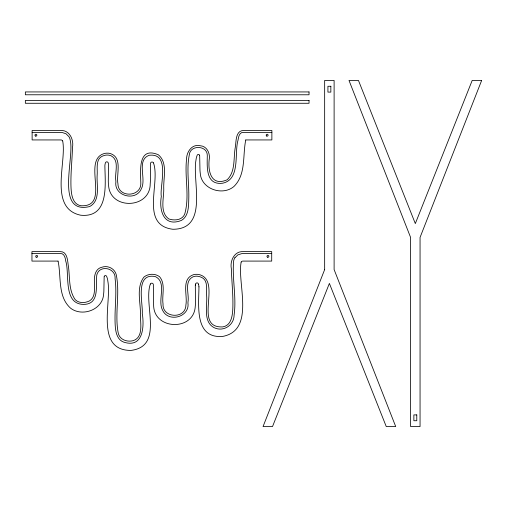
<?xml version="1.0" encoding="UTF-8"?>
<svg xmlns="http://www.w3.org/2000/svg" width="507" height="507" viewBox="0 0 507 507"><rect width="100%" height="100%" fill="white"/><g stroke="black" fill="none" stroke-linecap="round" stroke-linejoin="round"><path stroke-width="0.76" d="M195.309 285.637L195.531 302.844A43.158 43.158 0 0 1 195.271 306.222C194.099 331.47 153.558 330.165 153.621 304.992A49.046 49.046 0 0 1 153.444 301.861L153.361 284.516A1.591 1.591 0 0 0 150.357 284.034M104.157 276.771L103.865 291.018A39.787 39.787 0 0 1 103.593 294.237C102.782 309.707 82.407 317.179 70.657 308.25C57.424 296.57 61.442 276.689 58.071 261.149M245.756 140.002C242.511 155.421 246.225 174.535 233.866 186.544C222.307 196.298 201.045 188.896 200.246 173.09A39.787 39.787 0 0 1 199.967 169.87L199.676 155.617M241.148 262.138L241.047 262.664A12.719 12.719 0 0 0 240.977 263.146C237.517 284.592 255.084 330.063 222.871 336.394C194.263 338.968 198.795 305.385 198.959 286.842M150.338 284.072C143.139 304.282 164.16 346.287 130.939 350.426C94.86 350.464 111.819 302.464 107.839 281.201A23.316 23.316 0 0 0 107.338 278.375L106.743 276.626A4.931 4.931 0 0 0 106.578 276.296A1.248 1.248 0 0 0 104.189 276.613M234.944 257.752L237.84 254.894L241.757 253.62L271.708 253.519M241.174 262.043L241.655 261.466M32.125 132.371L62.069 132.473L65.992 133.747L68.889 136.605A8.524 8.524 0 0 1 70.188 140.078C74.789 157.379 54.794 214.911 89.65 206.558C100.887 200.715 96.419 185.068 97.167 174.966C97.68 169.129 95.348 159.179 102.306 156.2A21.693 21.693 0 0 1 104.03 155.567L104.461 155.446A10.444 10.444 0 0 1 106.413 155.079L107.522 155.047A9.462 9.462 0 0 1 111.217 155.871C119.963 160.681 114.411 173.191 115.837 180.885A46.112 46.112 0 0 0 115.881 181.893C113.866 196.215 135.99 201.748 141.377 188.75C146.675 178.775 136.098 160.307 149.071 155.3C170.853 152.48 159.464 185.949 161.321 196.424C158.843 210.855 163.945 227.428 181.493 220.38C188.889 216.007 188.547 206.019 188.781 198.516C189.2 184.003 186.405 169.23 189.301 154.869C190.112 144.577 207.42 145.249 207.3 155.497C207.135 166.708 205.506 185.34 222.573 183.223C240.8 179.453 234.088 153.133 238.043 140.135A42.113 42.113 0 0 1 238.208 139.172C238.594 136.212 239.817 131.94 243.613 132.371L271.872 132.371M245.768 139.938L271.872 139.938L271.872 130.483L243.506 130.483C235.362 130.692 236.287 141.548 235.311 147.188C233.296 157.854 235.73 171.588 227.136 179.795C210.956 186.899 207.54 170.77 209.378 158.171C209.854 152.474 206.507 146.086 200.259 145.75C192.077 143.665 186.475 151.866 186.557 159.268C184.485 177.412 189.789 196.184 184.763 213.941C182.374 220.292 174.376 220.849 168.825 218.948C159.185 212.103 164.262 197.705 163.729 187.767C163.476 177.063 167.817 162.614 158.292 154.73C137.898 146.162 140.483 170.365 140.807 182.805C141.675 197.166 118.087 198.281 117.941 183.838C116.078 174.212 122.941 157.664 110.285 153.532A10.374 10.374 0 0 0 108.257 153.184L106.407 153.19A11.946 11.946 0 0 0 104.562 153.469C81.171 159.559 111.42 207.198 81.05 205.747C71.639 204.232 71.119 192.438 70.936 184.928C70.707 172.418 72.133 159.965 72.488 147.474C73.984 139.71 69.541 129.836 60.491 130.483L32.125 130.483L32.125 139.938L60.631 139.945A7.865 7.865 0 0 1 60.916 139.957L60.967 139.964A4.988 4.988 0 0 1 61.734 140.071L61.753 140.084M31.954 253.519L60.219 253.519C64.015 253.094 65.238 257.36 65.618 260.319A42.113 42.113 0 0 1 65.783 261.289C69.82 273.774 62.824 303.985 83.414 304.396C100.133 304.434 95.405 285.568 96.812 274.921C99.442 264.47 115.875 267.715 115.089 278.527C117.003 293.54 114.487 308.681 115.133 323.751C115.381 330.456 116.426 339.494 123.746 342.136C143.164 348.385 144.4 326.882 142.277 313.434C143.037 303.11 134.691 272.449 155.389 276.6C167.519 282.589 156.999 300.321 162.671 310.398C168.533 322.845 189.903 317.09 187.951 303.04A46.112 46.112 0 0 0 187.996 302.033C189.422 294.352 183.864 281.822 192.616 277.025A9.462 9.462 0 0 1 196.304 276.163L197.413 276.233A10.444 10.444 0 0 1 199.365 276.6L199.796 276.721A21.693 21.693 0 0 1 201.52 277.354C208.485 280.32 206.153 290.277 206.66 296.113C207.426 306.203 202.901 322.053 214.315 327.756C223.486 332.136 234.114 325.171 234.101 315.043C236.611 297.14 232.073 279.129 233.613 261.225A8.524 8.524 0 0 1 234.887 257.721M58.058 261.086L31.954 261.086L31.954 251.63L60.32 251.63C66.93 251.421 67.545 259.628 68.115 264.451C70.213 276.062 68.084 289.611 75.251 299.713C78.984 303.484 85.246 303.123 89.657 300.828C95.893 296.804 94.239 288.344 94.422 282.038C94.004 276.34 95.234 268.659 101.863 267.24C108.441 264.939 115.773 269.166 116.553 276.277C119.848 294.694 114.816 313.567 118.036 331.984C118.872 339.43 126.744 342.402 133.24 340.653C143.703 337.199 140.243 322.984 140.452 314.625C140.731 302.375 135.927 287.78 143.893 277.12C148.152 273.52 155.199 273.267 159.604 276.752C165.922 284.288 161.727 295.055 163.026 303.953C162.151 318.314 185.739 319.435 185.892 304.986C187.748 295.359 180.891 278.812 193.547 274.68A10.374 10.374 0 0 1 195.575 274.331L197.426 274.338A11.946 11.946 0 0 1 199.27 274.617C222.655 280.707 192.407 328.346 222.776 326.895C232.187 325.386 232.707 313.586 232.89 306.076C233.119 293.566 231.699 281.112 231.338 268.621C229.848 260.858 234.285 250.984 243.335 251.63L271.708 251.63L271.708 261.086L243.202 261.092A7.865 7.865 0 0 0 242.91 261.105A4.988 4.988 0 0 0 242.093 261.225M62.171 140.319L62.653 140.895M153.494 162.918C160.681 183.261 139.672 225.114 172.887 229.272C208.979 229.234 192.014 181.506 195.987 160.054A23.316 23.316 0 0 1 196.494 157.227L197.09 155.472A4.931 4.931 0 0 1 197.248 155.148A1.248 1.248 0 0 1 199.638 155.459M198.554 284.516L198.529 284.427A1.496 1.496 0 0 0 195.563 284.091M62.678 140.99L62.786 141.516A12.719 12.719 0 0 1 62.855 141.998C66.335 163.431 48.78 208.624 80.759 215.228C109.468 218.016 105.12 184.295 104.873 165.694A14.133 14.133 0 0 1 105.26 163.368L105.317 163.229A1.496 1.496 0 0 1 108.264 162.943A8.67 8.67 0 0 1 108.504 164.49L108.295 181.696A43.158 43.158 0 0 0 108.561 185.074C109.734 210.323 150.275 209.017 150.205 183.845A49.046 49.046 0 0 0 150.383 180.714L150.478 163.311A1.591 1.591 0 0 1 153.469 162.886M195.322 285.637A8.67 8.67 0 0 1 195.544 284.123M198.567 284.516A14.133 14.133 0 0 1 198.94 286.842M324.657 269.578L263.057 426.552L272.512 426.552L329.385 283.413L386.252 426.552L395.707 426.552L334.113 269.578L334.113 80.448L324.657 80.448L324.657 269.578M481.65 80.448L420.056 237.422L420.056 426.552L410.594 426.552L410.594 237.422L349 80.448L358.455 80.448L415.322 223.587L472.194 80.448L481.65 80.448M330.843 86.272L327.928 86.272L327.928 92.103L330.843 92.103L330.843 86.272M309.036 91.938L25.35 91.938L25.35 94.777L309.036 94.777L309.036 91.938M309.036 100.443L25.35 100.443L25.35 103.276L309.036 103.276L309.036 100.443M416.779 414.897L413.87 414.897L413.87 420.728L416.779 420.728L416.779 414.897M35.433 136.028A0.944 0.944 0 0 0 36.853 135.211A0.944 0.944 0 0 0 35.433 134.387A0.944 0.944 0 0 0 35.433 136.028M266.676 136.028A0.944 0.944 0 0 0 268.089 135.211A0.944 0.944 0 0 0 266.676 134.387A0.944 0.944 0 0 0 266.676 136.028M267.392 257.138A0.944 0.944 0 0 0 268.868 256.428A0.944 0.944 0 0 0 267.512 255.509A0.944 0.944 0 0 0 267.392 257.138M36.155 257.138A0.944 0.944 0 0 0 37.626 256.428A0.944 0.944 0 0 0 36.27 255.509A0.944 0.944 0 0 0 36.155 257.138"/></g></svg>
